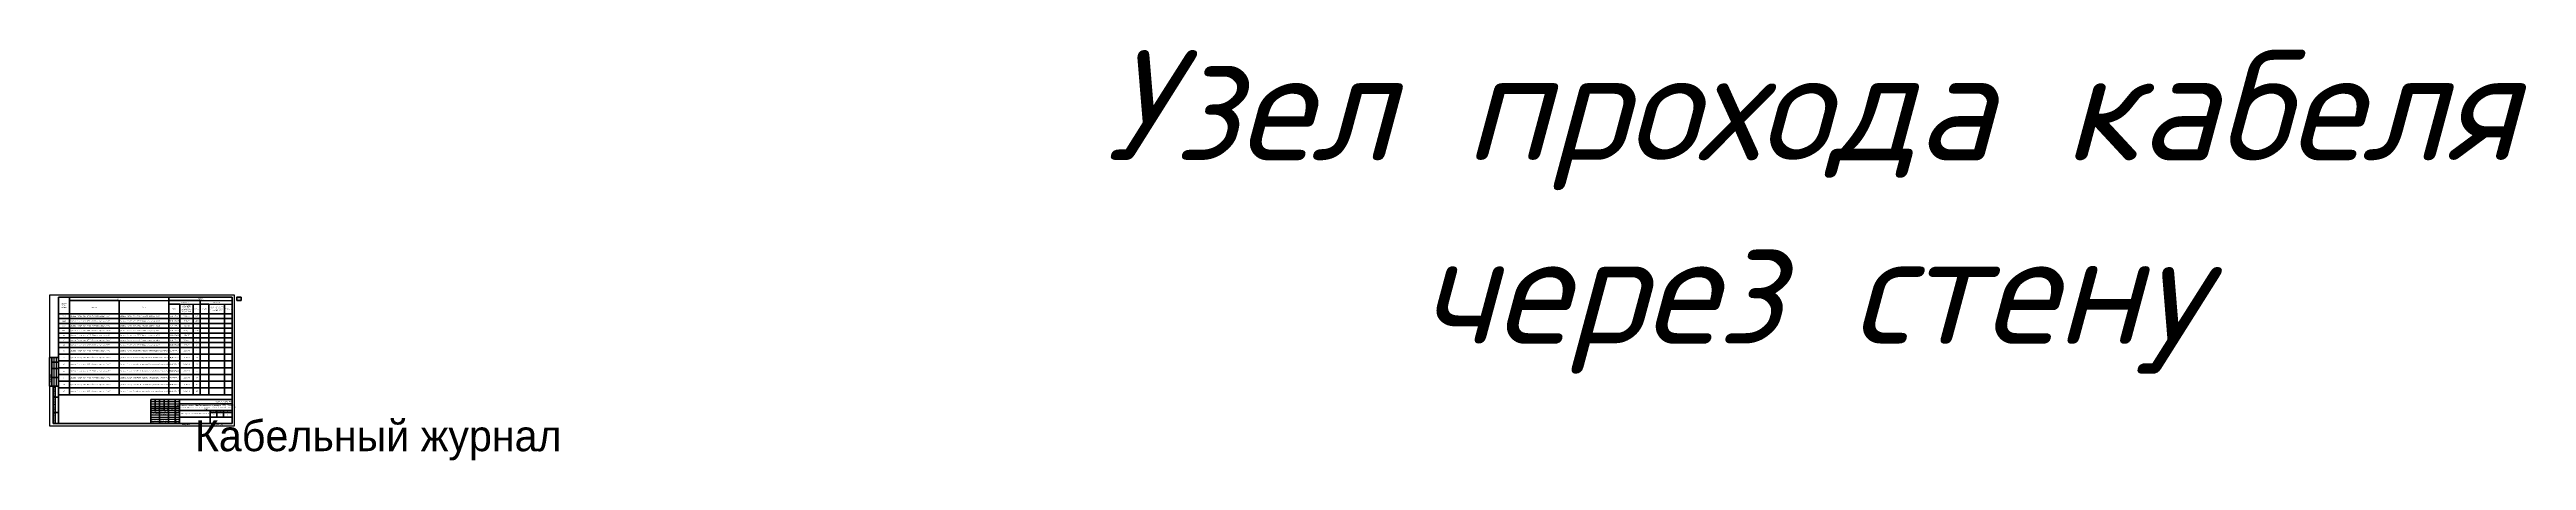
# Paper-space layout '16 Типовые эскизы размещения и монтажа оборудования' of a CAD drawing. Extents: x 0 to 5624, y -79 to 855.
# The model-space entities are those that its viewports show. They can reach past a viewport. Long polylines and large blocks are cut down to what shows.
import ezdxf
from ezdxf import colors
from ezdxf.entities.mleader import LeaderData, LeaderLine
from ezdxf.enums import TextEntityAlignment as Align
from ezdxf.math import Vec2, Vec3

# ---------------------------------------------------------------- set-up
doc = ezdxf.new("R2018")
doc.units = 0
doc.header["$LTSCALE"] = 100
doc.layers.get('Defpoints').update_dxf_attribs({"color": 42})
doc.layers.add('1', color=7, linetype='Continuous')
doc.styles.add('ISOCPEUR', font='isocpeui.ttf', dxfattribs={"height": 250})
doc.styles.get("Standard").update_dxf_attribs({"font": 'arial.ttf'})

# ---------------------------------------------------------------- blocks, each defined once
blk = doc.blocks.new('*U72')
at = {"linetype": 'Continuous', "lineweight": 25}
for p, q in [((420, 297), (0, 297)), ((0, 297), (0, 0)), ((420, 0), (420, 297)), ((10, 155), (10, 90)), ((15, 155), (15, 90)), ((0, 0), (420, 0)), ((230, 55), (295, 55)), ((230, 50), (295, 50)), ((230, 45), (295, 45)), ((230, 30), (295, 30)), ((230, 25), (295, 25)), ((230, 20), (295, 20)), ((230, 15), (295, 15)), ((230, 10), (295, 10))]:
    blk.add_line(p, q, dxfattribs=at)
at = {"linetype": 'Continuous', "lineweight": 60}
for p, q in [((415, 292), (20, 292)), ((20, 292), (20, 5)), ((415, 5), (415, 292)), ((20, 155), (0, 155)), ((0, 155), (0, 90)), ((5, 155), (5, 90)), ((20, 145), (5, 145)), ((20, 130), (5, 130)), ((20, 90), (0, 90)), ((20, 110), (5, 110)), ((8, 90), (8, 5)), ((8, 65), (20, 65)), ((13, 90), (13, 5)), ((230, 60), (415, 60)), ((230, 5), (230, 60)), ((240, 60), (240, 35)), ((250, 60), (250, 5)), ((260, 60), (260, 35)), ((270, 60), (270, 5)), ((285, 60), (285, 5)), ((295, 5), (295, 60)), ((415, 5), (415, 60)), ((8, 30), (20, 30)), ((8, 5), (20, 5)), ((20, 5), (415, 5)), ((230, 40), (295, 40)), ((230, 35), (415, 35)), ((295, 50), (415, 50)), ((295, 20), (415, 20)), ((365, 35), (365, 5)), ((365, 30), (415, 30)), ((380, 35), (380, 20)), ((395, 35), (395, 20))]:
    blk.add_line(p, q, dxfattribs=at)
at = {"linetype": 'Continuous', "lineweight": 40}
blk.add_line((365, 5), (365, 35), dxfattribs=at)
at = {"lineweight": 60}
blk.add_lwpolyline([(425, 285), (435, 285), (435, 292), (425, 292)], close=True, dxfattribs=at)
at = {"linetype": 'Continuous', "char_height": 2.5, "attachment_point": 5, "rotation": 90, "style": 'ISOCPEUR'}
for s, insert, width in [('Согласовано', (2.5, 107.5), 35), ('Подп. и дата', (10.5, 47.5), 35), ('Взам. инв. №', (10.5, 77.5), 25), ('Инв. № подл.', (10.5, 17.5), 25)]:
    blk.add_mtext(s, dxfattribs=dict(at, insert=insert, width=width))
at = {"linetype": 'Continuous', "char_height": 2.5, "style": 'ISOCPEUR'}
for s, insert, width, attachment_point in [('16-25//Г-Р-СОТС', (405, 55), 110, 6), ('Разраб.', (231, 32.5), 19, 4), ('Проверил', (231, 27.5), 19, 4), ('Н. контр.', (231, 12.5), 19, 4), ('ГИП', (231, 7.5), 19, 4), ('Сошников', (251, 32.5), 19, 4), ('Поляков', (251, 27.5), 19, 4), ('Воробьев', (251, 12.5), 19, 4), ('Мурашов', (251, 7.5), 19, 4), ('06.26', (286.3, 32.5), 10, 4), ('06.26', (286.3, 27.5), 10, 4), ('06.26', (286.3, 12.5), 10, 4), ('06.26', (286.3, 7.4), 10, 4), ('Капитальный ремонт общеобразовательного учреждения (ГБОУ "Школа № 429"), расположенного по адресу: г. Москва, 5-ая ул. Соколиной горы д.14 1 этап', (355, 42.5), 120, 5), ('Копировал', (309.5, 2.5), 25, 5), ('Р', (372.5, 25), 15, 5), ('Формат', (380.5, 2.5), 16, 5)]:
    blk.add_mtext(s, dxfattribs=dict(at, insert=insert, width=width, attachment_point=attachment_point))
at = {"char_height": 2.5, "attachment_point": 5, "style": 'ISOCPEUR'}
for s, insert, width in [('Изм.', (235, 37.5), 10), ('Кол.уч', (245, 37.5), 10), ('Лист', (255, 37.5), 10), ('№док', (265, 37.5), 10), ('Подп.', (277.5, 37.5), 15), ('Дата', (290, 37.5), 10), ('Стадия', (372.5, 32.5), 15), ('Лист', (387.5, 32.5), 15), ('Листов', (405, 32.5), 20)]:
    blk.add_mtext(s, dxfattribs=dict(at, insert=insert, width=width))
at = {"linetype": 'Continuous', "insert": (330, 27.5), "char_height": 2.5, "width": 70, "attachment_point": 5, "line_spacing_factor": 0.8, "style": 'ISOCPEUR'}
blk.add_mtext('Система охранной тревожной сигнализации', dxfattribs=at)
at = {"style": 'ISOCPEUR'}
for tag, p in [('Сквозная_нумерация', (430, 288.5)), ('Форма3_номер_листа', (387.5, 25)), ('Форма3_количество_листов', (405, 25))]:
    blk.add_attdef(tag, text='', height=2.5, dxfattribs=at).set_placement(p, align=Align.MIDDLE_CENTER)
blk.add_attdef('Форма3_дополнительный_шифр', text='', height=2.5, dxfattribs=at).set_placement((405, 55), align=Align.MIDDLE_LEFT)
at = {"lineweight": 30, "flags": 104}
blk.add_attdef('Форма3_наименование_чертежа', text='', height=2.5, dxfattribs=at).set_placement((330, 12.5), align=Align.MIDDLE_CENTER)
at = {"style": 'ISOCPEUR', "flags": 8}
blk.add_attdef('Формат', (388.5, 1.5), '', height=2.5, dxfattribs=at)
blk = doc.blocks.new('_Oblique')
at = {"color": 0, "linetype": 'ByBlock', "lineweight": -2}
blk.add_line((-0.5, -0.5), (0.5, 0.5), dxfattribs=at)
blk = doc.blocks.new('*T59')
at = {"color": 0, "linetype": 'ByBlock', "lineweight": 50, "transparency": 16777216}
for p, q in [((0, 0), (39533, 0)), ((0, 0), (0, -43150)), ((2500, 0), (2500, -43150)), ((25100, 0), (25100, -25192)), ((39533, 0), (39533, -43150)), ((0, -3750), (39533, -3750)), ((0, -4842), (39533, -4842)), ((2500, -767), (13800, -767)), ((13800, -767), (13800, -43150)), ((25100, -767), (32200, -767)), ((25100, -1533), (27600, -1533)), ((27600, -1533), (27600, -43150)), ((30600, -1533), (30600, -27817)), ((32200, -767), (32200, -43150)), ((32200, -1533), (34200, -1533)), ((34200, -1533), (34200, -43150)), ((37700, -1533), (37700, -43150)), ((0, -5934), (39533, -5934)), ((0, -7025), (39533, -7025)), ((0, -8117), (39533, -8117)), ((0, -9209), (39533, -9209)), ((0, -10300), (39533, -10300)), ((0, -11392), (39533, -11392)), ((0, -12925), (39533, -12925)), ((0, -14459), (39533, -14459)), ((0, -15992), (39533, -15992)), ((0, -17525), (39533, -17525)), ((0, -19059), (39533, -19059)), ((0, -20592), (39533, -20592)), ((0, -22125), (39533, -22125)), ((0, -23659), (39533, -23659)), ((0, -25192), (39533, -25192)), ((0, -26284), (39533, -26284)), ((0, -27817), (39533, -27817)), ((25100, -26284), (25100, -33950)), ((0, -29350), (39533, -29350)), ((0, -30884), (39533, -30884)), ((0, -32417), (39533, -32417)), ((0, -33950), (25100, -33950)), ((0, -37017), (39533, -37017)), ((0, -38550), (39533, -38550)), ((2500, -35484), (39533, -35484)), ((25100, -35484), (25100, -43150)), ((30600, -33950), (30600, -35484)), ((32200, -33950), (39533, -33950)), ((0, -40084), (39533, -40084)), ((0, -41617), (39533, -41617)), ((0, -43150), (39533, -43150))]:
    blk.add_line(p, q, dxfattribs=at)
at = {"color": 0, "linetype": 'ByBlock', "lineweight": -2, "transparency": 16777216}
for p, q in [((13800, -767), (25100, -767)), ((27600, -1533), (32200, -1533)), ((32200, -767), (39533, -767)), ((34200, -1533), (39533, -1533)), ((25100, -25192), (25100, -26284)), ((30600, -27817), (30600, -33950)), ((0, -35484), (2500, -35484)), ((25100, -33950), (32200, -33950)), ((25100, -33950), (25100, -35484)), ((30600, -35484), (30600, -43150))]:
    blk.add_line(p, q, dxfattribs=at)
at = {"color": 0, "lineweight": 20, "transparency": 16777216, "char_height": 250, "style": 'ISOCPEUR'}
for s, insert, width, attachment_point in [('Марки-\\Pровка \\Pкабеля', (1250, -1875), 2488, 5), ('{\\C256;OШ2}', (1250, -5388), 2100, 5), ('{\\C256;ОШ1}', (1250, -4296), 2100, 5), ('Уровень 1 этаж{\\C256;, пом. №122 (Комната охраны), ARK1}', (2700, -4296), 10900, 4), ('Уровень 1 этаж{\\C256;, пом. №122 (Комната охраны), ARK1}', (2700, -5388), 10900, 4), ('Начало ', (8150, -2259), 10500, 5), ('{\\C256;Трасса}', (13800, -383), 22588, 5), ('Уровень 1 этаж{\\C256;, пом. №122 (Комната охраны), ARK1}', (14000, -4296), 10900, 4), ('Уровень 1 этаж{\\C256;, пом. №122 (Комната охраны), ARK1}', (14000, -5388), 10900, 4), ('Конец', (19450, -2259), 11288, 5), ('{\\fISOCPEUR|b0|i0|c204|p34;\\Q10;\\W0.8;КПВЭВнг(А)-LSLTx}', (26350, -4296), 2100, 5), ('{\\fISOCPEUR|b0|i0|c204|p34;\\Q10;\\W0.8;КПВЭВнг(А)-LSLTx}', (26350, -5388), 2100, 5), ('Марка', (26350, -2642), 2488, 5), ('по проекту', (28650, -1150), 7088, 5), ('Количество кабелей и сечение жил, напряжение', (29100, -2642), 2988, 5), ('1x2х0,75', (29100, -4296), 2600, 5), ('1x2х0,75', (29100, -5388), 2600, 5), ('Длина, м', (31400, -2642), 1588, 5), ('1250', (31400, -5388), 1200, 5), ('520', (31400, -4296), 1200, 5), ('Кабель', (32316, -383), 14420.83, 5), ('Марка', (33200, -2642), 1988, 5), ('Количество кабелей и сечение жил, напряжение', (35950, -2642), 3488, 5), ('проложен', (35866, -1150), 7320.83, 5), ('Длина, м', (38616, -2642), 1820.83, 5), ('{\\C256;OШ4}', (1250, -7571), 2100, 5), ('{\\C256;OШ3}', (1250, -6480), 2100, 5), ('R3', (1250, -10846), 2100, 5), ('R2', (1250, -9755), 2100, 5), ('R1', (1250, -8663), 2100, 5), ('Уровень 1 этаж{\\C256;, пом. №122 (Комната охраны), ARK2}', (2700, -6480), 10900, 4), ('Уровень 1 этаж{\\C256;, пом. №122 (Комната охраны), ARK2}', (2700, -7571), 10900, 4), ('Уровень 1 этаж{\\C256;, пом. №122 (Комната охраны), ARK1}', (2700, -8663), 10900, 4), ('Уровень 1 этаж{\\C256;, пом. №122 (Комната охраны), ARK2}', (2700, -9755), 10900, 4), ('Уровень 1 этаж{\\C256;, пом. №122 (Комната охраны), БИУ1}', (2700, -10846), 10900, 4), ('Уровень 1 этаж{\\C256;, пом. №122 (Комната охраны), ARK2}', (14000, -6480), 10900, 4), ('Уровень 1 этаж{\\C256;, пом. №122 (Комната охраны), ARK2}', (14000, -7571), 10900, 4), ('Уровень 1 этаж{\\C256;, пом. №122 (Комната охраны), ARK1}', (14000, -8663), 10900, 4), ('Уровень 1 этаж{\\C256;, пом. №122 (Комната охраны), БИУ1}', (14000, -9755), 10900, 4), ('Уровень 1 этаж{\\C256;, пом. №122 (Комната охраны), БИУ2}', (14000, -10846), 10900, 4), ('{\\fISOCPEUR|b0|i0|c204|p34;\\Q10;\\W0.8;КПВЭВнг(А)-LSLTx}', (26350, -6480), 2100, 5), ('{\\fISOCPEUR|b0|i0|c204|p34;\\Q10;\\W0.8;КПВЭВнг(А)-LSLTx}', (26350, -7571), 2100, 5), ('{\\fISOCPEUR|b0|i0|c204|p34;\\Q10;\\W0.8;КПВЭВнг(А)-LSLTx}', (26350, -8663), 2100, 5), ('{\\fISOCPEUR|b0|i0|c204|p34;\\Q10;\\W0.8;КПВЭВнг(А)-LSLTx}', (26350, -9755), 2100, 5), ('{\\fISOCPEUR|b0|i0|c204|p34;\\Q10;\\W0.8;КПВЭВнг(А)-LSLTx}', (26350, -10846), 2100, 5), ('1x2х0,75', (29100, -6480), 2600, 5), ('1x2х0,75', (29100, -7571), 2600, 5), ('1x2х0,75', (29100, -8663), 2600, 5), ('1x2х0,75', (29100, -9755), 2600, 5), ('1x2х0,75', (29100, -10846), 2600, 5), ('550', (31400, -6480), 1200, 5), ('1100', (31400, -7571), 1200, 5), ('5', (31400, -8663), 1200, 5), ('5', (31400, -9755), 1200, 5), ('5', (31400, -10846), 1200, 5), ('К4', (1250, -16759), 2100, 5), ('К3', (1250, -15225), 2100, 5), ('К2', (1250, -13692), 2100, 5), ('К1', (1250, -12159), 2100, 5), ('Уровень 1 этаж{\\C256;, пом. №122 (Комната охраны), ARK3}', (2700, -12159), 10900, 4), ('Уровень 1 этаж{\\C256;, пом. №122 (Комната охраны), ARK3}', (2700, -13692), 10900, 4), ('Уровень 1 этаж{\\C256;, пом. №122 (Комната охраны), ARK3}', (2700, -15225), 10900, 4), ('Уровень 1 этаж{\\C256;, пом. №122 (Комната охраны), ARK3}', (2700, -16759), 10900, 4), ('Уровень 1 этаж{\\C256;, }Устройство охранной беспроводной сигнализации, Т1', (14000, -12159), 10900, 4), ('Уровень 1 этаж{\\C256;, }Устройство охранной беспроводной сигнализации, Т2', (14000, -13692), 10900, 4), ('Уровень 2 этаж{\\C256;, }Устройство охранной беспроводной сигнализации, Т3', (14000, -15225), 10900, 4), ('Уровень 2 этаж{\\C256;, }Устройство охранной беспроводной сигнализации, Т4', (14000, -16759), 10900, 4), ('{\\fISOCPEUR|b0|i0|c204|p34;\\Q10;\\W0.8;КПВЭВнг(А)-LSLTx}', (26350, -12159), 2100, 5), ('{\\fISOCPEUR|b0|i0|c204|p34;\\Q10;\\W0.8;КПВЭВнг(А)-LSLTx}', (26350, -13692), 2100, 5), ('{\\fISOCPEUR|b0|i0|c204|p34;\\Q10;\\W0.8;КПВЭВнг(А)-LSLTx}', (26350, -15225), 2100, 5), ('{\\fISOCPEUR|b0|i0|c204|p34;\\Q10;\\W0.8;КПВЭВнг(А)-LSLTx}', (26350, -16759), 2100, 5), ('2x2х0,75', (29100, -12159), 2600, 5), ('2x2х0,75', (29100, -13692), 2600, 5), ('2x2х0,75', (29100, -15225), 2600, 5), ('2x2х0,75', (29100, -16759), 2600, 5), ('45', (31400, -16759), 1200, 5), ('40', (31400, -15225), 1200, 5), ('70', (31400, -13692), 1200, 5), ('15', (31400, -12159), 1200, 5), ('К5', (1250, -18292), 2100, 5), ('К6', (1250, -19825), 2100, 5), ('К7', (1250, -21359), 2100, 5), ('Уровень 1 этаж{\\C256;, пом. №122 (Комната охраны), ARK3}', (2700, -18292), 10900, 4), ('Уровень 1 этаж{\\C256;, пом. №122 (Комната охраны), ARK3}', (2700, -19825), 10900, 4), ('Уровень 1 этаж{\\C256;, пом. №122 (Комната охраны), ARK3}', (2700, -21359), 10900, 4), ('Уровень 3 этаж{\\C256;, }Устройство охранной беспроводной сигнализации, Т5', (14000, -18292), 10900, 4), ('Уровень 3 этаж{\\C256;, }Устройство охранной беспроводной сигнализации, Т6', (14000, -19825), 10900, 4), ('Уровень 4 этаж{\\C256;, }Устройство охранной беспроводной сигнализации, Т7', (14000, -21359), 10900, 4), ('{\\fISOCPEUR|b0|i0|c204|p34;\\Q10;\\W0.8;КПВЭВнг(А)-LSLTx}', (26350, -18292), 2100, 5), ('{\\fISOCPEUR|b0|i0|c204|p34;\\Q10;\\W0.8;КПВЭВнг(А)-LSLTx}', (26350, -19825), 2100, 5), ('{\\fISOCPEUR|b0|i0|c204|p34;\\Q10;\\W0.8;КПВЭВнг(А)-LSLTx}', (26350, -21359), 2100, 5), ('2x2х0,75', (29100, -18292), 2600, 5), ('2x2х0,75', (29100, -19825), 2600, 5), ('2x2х0,75', (29100, -21359), 2600, 5), ('55', (31400, -19825), 1200, 5), ('50', (31400, -18292), 1200, 5), ('65', (31400, -21359), 1200, 5), ('К10', (1250, -25738), 2100, 5), ('К11', (1250, -27050), 2100, 5), ('К8', (1250, -22892), 2100, 5), ('К9', (1250, -24425), 2100, 5), ('Уровень 1 этаж{\\C256;, пом. №122 (Комната охраны), ARK3}', (2700, -22892), 10900, 4), ('Уровень 1 этаж{\\C256;, пом. №122 (Комната охраны), ARK3}', (2700, -24425), 10900, 4), ('Уровень 1 этаж{\\C256;, пом. №122 (Комната охраны), ARK3}', (2700, -25738), 10900, 4), ('Уровень 1 этаж{\\C256;, пом. №122 (Комната охраны), ARK3}', (2700, -27050), 10900, 4), ('Уровень 1 этаж{\\C256;, }Устройство охранной беспроводной сигнализации, Т1', (14000, -22892), 10900, 4), ('Уровень 1 этаж{\\C256;, пом. №122 (Комната охраны), Кн}', (14000, -24425), 10900, 4), ('Уровень 1 этаж{\\C256;, пом. №122 (Комната охраны), ТК}', (14000, -25738), 10900, 4), ('Уровень 1 этаж{\\C256;, пом. №104 (Комната охраны), Маршрутитзатор}', (14000, -27050), 10900, 4), ('{\\fISOCPEUR|b0|i0|c204|p34;\\Q10;\\W0.8;КПВЭВнг(А)-LSLTx}', (26350, -24425), 2100, 5), ('{\\fISOCPEUR|b0|i0|c204|p34;\\Q10;\\W0.8;КПВЭВнг(А)-LSLTx}', (26350, -25738), 2100, 5), ('{\\fISOCPEUR|b0|i0|c204|p34;\\Q10;\\W0.8;\\C256;U/UTP cat5е 4x2x0,52 нг(А)-LSLTx}', (26350, -27050), 2100, 5), ('{\\fISOCPEUR|b0|i0|c204|p34;\\Q10;\\W0.8;Паракс РК  }', (26350, -22892), 2100, 5), ('2x2х0,75', (29100, -24425), 2600, 5), ('2x2х0,75', (29100, -25738), 2600, 5), ('{\\fISOCPEUR|b0|i0|c204|p34;\\Q10;\\W0.8;\\C256;4x2x0,52}', (29100, -27050), 2600, 5), ('{\\fISOCPEUR|b0|i0|c204|p34;\\Q10;\\W0.8;50-3-18}', (29100, -22892), 2600, 5), ('50', (31400, -27050), 1200, 5), ('10', (31400, -22892), 1200, 5), ('10', (31400, -24425), 1200, 5), ('10', (31400, -25738), 1200, 5), ('C10-11', (1250, -33184), 2100, 5), ('C4-6', (1250, -30117), 2100, 5), ('C7-9', (1250, -31650), 2100, 5), ('C1-3', (1250, -28584), 2100, 5), ('Уровень 1 этаж{\\C256;, Адресная метка, А1-3}', (2700, -28584), 10900, 4), ('Уровень 2 этаж{\\C256;, Адресная метка, А4-6}', (2700, -30117), 10900, 4), ('Уровень 3 этаж{\\C256;, Адресная метка, А7-9}', (2700, -31650), 10900, 4), ('Уровень 4 этаж{\\C256;, Адресная метка, А10-11}', (2700, -33184), 10900, 4), ('Уровень 1 этаж{\\C256;, Тревожная кнопка, ТК1-3}', (14000, -28584), 10900, 4), ('Уровень 2 этаж{\\C256;, Тревожная кнопка, ТК4-6}', (14000, -30117), 10900, 4), ('Уровень 3 этаж{\\C256;, Тревожная кнопка, ТК7-9}', (14000, -31650), 10900, 4), ('Уровень 4 этаж{\\C256;, Тревожная кнопка, ТК10-11}', (14000, -33184), 10900, 4), ('{\\fISOCPEUR|b0|i0|c204|p34;\\Q10;\\W0.8;КПВЭВнг(А)-LSLTx}', (26350, -28584), 2100, 5), ('{\\fISOCPEUR|b0|i0|c204|p34;\\Q10;\\W0.8;КПВЭВнг(А)-LSLTx}', (26350, -30117), 2100, 5), ('{\\fISOCPEUR|b0|i0|c204|p34;\\Q10;\\W0.8;КПВЭВнг(А)-LSLTx}', (26350, -31650), 2100, 5), ('{\\fISOCPEUR|b0|i0|c204|p34;\\Q10;\\W0.8;КПВЭВнг(А)-LSLTx}', (26350, -33184), 2100, 5), ('1x2х0,75', (29100, -28584), 2600, 5), ('1x2х0,75', (29100, -30117), 2600, 5), ('1x2х0,75', (29100, -31650), 2600, 5), ('1x2х0,75', (29100, -33184), 2600, 5), ('15', (31400, -28584), 1200, 5), ('15', (31400, -30117), 1200, 5), ('15', (31400, -31650), 1200, 5), ('10', (31400, -33184), 1200, 5), ('C12', (1250, -34717), 2100, 5), ('Р3', (1250, -39317), 2100, 5), ('Р2', (1250, -37784), 2100, 5), ('Р1', (1250, -36250), 2100, 5), ('Уровень 1 этаж{\\C256;, пом. №122 (Комната охраны), ARK2}', (2700, -34717), 10900, 4), ('Уровень 1 этаж{\\C256;, пом. №104 (Комната охраны), U1}', (2700, -36250), 10900, 4), ('Уровень 1 этаж{\\C256;, пом. №104 (Комната охраны), U1}', (2700, -37784), 10900, 4), ('Уровень 1 этаж{\\C256;, пом. №104 (Комната охраны), U1}', (2700, -39317), 10900, 4), ('Уровень 1 этаж{\\C256;, пом. №124 (Помещение связи), патч-панель }', (14000, -34717), 10900, 4), ('Уровень 1 этаж{\\C256;, пом. №104 (Комната охраны), Кн}', (14000, -36250), 10900, 4), ('Уровень 1 этаж{\\C256;, пом. №104 (Комната охраны), Кн}', (14000, -37784), 10900, 4), ('Уровень 1 этаж{\\C256;, пом. №104 (Комната охраны), Кн}', (14000, -39317), 10900, 4), ('{\\fISOCPEUR|b0|i0|c204|p34;\\Q10;\\W0.8;КПВЭВнг(А)-LSLTx}', (26350, -36250), 2100, 5), ('{\\fISOCPEUR|b0|i0|c204|p34;\\Q10;\\W0.8;КПВЭВнг(А)-LSLTx}', (26350, -37784), 2100, 5), ('{\\fISOCPEUR|b0|i0|c204|p34;\\Q10;\\W0.8;КПВЭВнг(А)-LSLTx}', (26350, -39317), 2100, 5), ('{\\fISOCPEUR|b0|i0|c204|p34;\\Q10;\\W0.8;\\C256;U/UTP cat5е 4x2x0,52 нг(А)-LSLTx}', (26350, -34717), 2100, 5), ('{\\fISOCPEUR|b0|i0|c204|p34;\\Q10;\\W0.8;\\C256;4x2x0,52}', (29100, -34717), 2600, 5), ('1x2х1,5', (29100, -36250), 2600, 5), ('1x2х1,5', (29100, -37784), 2600, 5), ('1x2х1,5', (29100, -39317), 2600, 5), ('20', (31400, -34717), 1200, 5), ('2', (31400, -36250), 1200, 5), ('2', (31400, -37784), 1200, 5), ('2', (31400, -39317), 1200, 5), ('Р4', (1250, -40850), 2100, 5), ('Р5', (1250, -42384), 2100, 5), ('Уровень 1 этаж{\\C256;, пом. №104 (Комната охраны), U1}', (2700, -40850), 10900, 4), ('Уровень 1 этаж{\\C256;, пом. №104 (Комната охраны), U1}', (2700, -42384), 10900, 4), ('Уровень 1 этаж{\\C256;, пом. №104 (Комната охраны), Кн}', (14000, -40850), 10900, 4), ('Уровень 1 этаж{\\C256;, пом. №104 (Комната охраны), ТК}', (14000, -42384), 10900, 4), ('{\\fISOCPEUR|b0|i0|c204|p34;\\Q10;\\W0.8;КПВЭВнг(А)-LSLTx}', (26350, -40850), 2100, 5), ('{\\fISOCPEUR|b0|i0|c204|p34;\\Q10;\\W0.8;КПВЭВнг(А)-LSLTx}', (26350, -42384), 2100, 5), ('1x2х1,5', (29100, -40850), 2600, 5), ('1x2х1,5', (29100, -42384), 2600, 5), ('2', (31400, -40850), 1200, 5), ('2', (31400, -42384), 1200, 5)]:
    blk.add_mtext(s, dxfattribs=dict(at, insert=insert, width=width, attachment_point=attachment_point))

msp = doc.modelspace()

# ---------------------------------------------------------------- block references
msp.add_blockref('*T59', (248722, 39093))

# ---------------------------------------------------------------- leaders
at = {"color": 0}
ml = msp.add_multileader_mtext('Standard', dxfattribs=at)
ml.set_content('Соединение по радиосигналу', color=7, style='ISOCPEUR')
ml.set_leader_properties(color=256)
ml.set_arrow_properties(name='OBLIQUE')
ml.build(insert=Vec2(0, 0))
ml.multileader.update_dxf_attribs({"has_dogleg": 0, "text_left_attachment_type": 6, "text_right_attachment_type": 6, "dogleg_length": 0.5, "arrow_head_size": 100, "scale": 100})
ctx = ml.context
ctx.base_point, ctx.scale, ctx.char_height, ctx.arrow_head_size, ctx.landing_gap_size, ctx.plane_origin = Vec3(167921, 25028), 100, 200, 100, 0, Vec3(175073, 26969)
ctx.left_attachment, ctx.right_attachment = 6, 6
notes = []
notes.append((ctx, [(0, (1, 1, 0), (167871, 25028), (1, 0), 50, [(0, [(167168, 24443)], 0, [])])]))
ctx.mtext.insert, ctx.mtext.width, ctx.mtext.defined_height, ctx.mtext.flow_direction = Vec3(167921, 25288), 5754.24, 140, 5
ml = msp.add_multileader_mtext('Standard', dxfattribs=at)
ml.set_content('K11', color=7, style='ISOCPEUR')
ml.set_leader_properties(color=256)
ml.set_arrow_properties(name='OBLIQUE')
ml.build(insert=Vec2(0, 0))
ml.multileader.update_dxf_attribs({"has_dogleg": 0, "text_left_attachment_type": 6, "text_right_attachment_type": 6, "dogleg_length": 0.5, "arrow_head_size": 100, "scale": 100})
ctx = ml.context
ctx.base_point, ctx.scale, ctx.char_height, ctx.arrow_head_size, ctx.landing_gap_size, ctx.plane_origin = Vec3(163001, 17753), 100, 200, 100, 0, Vec3(164718, 19079)
ctx.left_attachment, ctx.right_attachment = 6, 6
notes.append((ctx, [(0, (1, 1, 0), (162951, 17753), (1, 0), 50, [(0, [(162247, 18532)], 0, [])])]))
ctx.mtext.insert, ctx.mtext.width, ctx.mtext.flow_direction = Vec3(163001, 17993), 2388.1, 5
ml = msp.add_multileader_mtext('Standard', dxfattribs=at)
ml.set_content('{\\fISOCPEUR|b0|i1|c204|p34;P5}', color=7, style='ISOCPEUR')
ml.set_leader_properties(color=256)
ml.set_arrow_properties(name='OBLIQUE')
ml.build(insert=Vec2(0, 0))
ml.multileader.update_dxf_attribs({"has_dogleg": 0, "text_left_attachment_type": 6, "text_right_attachment_type": 6, "dogleg_length": 0.5, "arrow_head_size": 100, "scale": 100})
ctx = ml.context
ctx.base_point, ctx.scale, ctx.char_height, ctx.arrow_head_size, ctx.landing_gap_size, ctx.plane_origin = Vec3(167688, 17393), 100, 200, 100, 0, Vec3(177840, 17506)
ctx.left_attachment, ctx.right_attachment = 6, 6
notes.append((ctx, [(1, (1, 1, 0), (167638, 17393), (1, 0), 50, [(0, [(167499, 18232)], 0, [])])]))
ctx.mtext.insert, ctx.mtext.width, ctx.mtext.flow_direction = Vec3(167688, 17633), 79736.13, 5
ml = msp.add_multileader_mtext('Standard', dxfattribs=at)
ml.set_content('7 кабеля ', color=7, style='ISOCPEUR')
ml.set_leader_properties(color=256)
ml.set_arrow_properties(name='OBLIQUE')
ml.build(insert=Vec2(0, 0))
ml.multileader.update_dxf_attribs({"has_dogleg": 0, "text_left_attachment_type": 6, "text_right_attachment_type": 6, "dogleg_length": 0.5, "arrow_head_size": 100, "scale": 100})
ctx = ml.context
ctx.base_point, ctx.scale, ctx.char_height, ctx.arrow_head_size, ctx.landing_gap_size, ctx.plane_origin = Vec3(169004, 19138), 100, 200, 100, 0, Vec3(170721, 20465)
ctx.left_attachment, ctx.right_attachment = 6, 6
notes.append((ctx, [(0, (1, 1, 0), (168954, 19138), (1, 0), 50, [(0, [(168599, 19513)], 0, [])])]))
ctx.mtext.insert, ctx.mtext.width, ctx.mtext.flow_direction = Vec3(169004, 19378), 2388.1, 5
ml = msp.add_multileader_mtext('Standard', dxfattribs=at)
ml.set_content('{\\fISOCPEUR|b0|i1|c204|p34;P6}', color=7, style='ISOCPEUR')
ml.set_leader_properties(color=256)
ml.set_arrow_properties(name='OBLIQUE')
ml.build(insert=Vec2(0, 0))
ml.multileader.update_dxf_attribs({"has_dogleg": 0, "text_left_attachment_type": 6, "text_right_attachment_type": 6, "dogleg_length": 0.5, "arrow_head_size": 100, "scale": 100})
ctx = ml.context
ctx.base_point, ctx.scale, ctx.char_height, ctx.arrow_head_size, ctx.landing_gap_size, ctx.plane_origin = Vec3(168757, 17396), 100, 200, 100, 0, Vec3(178909, 17509)
ctx.left_attachment, ctx.right_attachment = 6, 6
notes.append((ctx, [(1, (1, 1, 0), (168707, 17396), (1, 0), 50, [(0, [(168384, 18229)], 0, [])])]))
ctx.mtext.insert, ctx.mtext.width, ctx.mtext.flow_direction = Vec3(168757, 17636), 79736.13, 5
ml = msp.add_multileader_mtext('Standard', dxfattribs=at)
ml.set_content('K1-K7', color=7, style='ISOCPEUR')
ml.set_leader_properties(color=256)
ml.set_arrow_properties(name='OBLIQUE')
ml.build(insert=Vec2(0, 0))
ml.multileader.update_dxf_attribs({"has_dogleg": 0, "text_left_attachment_type": 6, "text_right_attachment_type": 6, "dogleg_length": 0.5, "arrow_head_size": 100, "scale": 100})
ctx = ml.context
ctx.base_point, ctx.scale, ctx.char_height, ctx.arrow_head_size, ctx.landing_gap_size, ctx.plane_origin = Vec3(170151, 19745), 100, 200, 100, 0, Vec3(171868, 21072)
ctx.left_attachment, ctx.right_attachment = 6, 6
notes.append((ctx, [(0, (1, 1, 0), (170101, 19745), (1, 0), 50, [(0, [(169189, 20018)], 0, [])])]))
ctx.mtext.insert, ctx.mtext.width, ctx.mtext.flow_direction = Vec3(170151, 19985), 2388.1, 5
ml = msp.add_multileader_mtext('Standard', dxfattribs=at)
ml.set_content('K8', color=7, style='ISOCPEUR')
ml.set_leader_properties(color=256)
ml.set_arrow_properties(name='OBLIQUE')
ml.build(insert=Vec2(0, 0))
ml.multileader.update_dxf_attribs({"has_dogleg": 0, "text_left_attachment_type": 6, "text_right_attachment_type": 6, "dogleg_length": 0.5, "arrow_head_size": 100, "scale": 100})
ctx = ml.context
ctx.base_point, ctx.scale, ctx.char_height, ctx.arrow_head_size, ctx.landing_gap_size, ctx.plane_origin = Vec3(170673, 17482), 100, 200, 100, 0, Vec3(172390, 18809)
ctx.left_attachment, ctx.right_attachment = 6, 6
notes.append((ctx, [(0, (1, 1, 0), (170623, 17482), (1, 0), 50, [(0, [(169710, 17833)], 0, [])])]))
ctx.mtext.insert, ctx.mtext.width, ctx.mtext.flow_direction = Vec3(170673, 17722), 2388.1, 5
for ctx, leaders in notes:
    for number, flags, end, landing, length, lines in leaders:
        leader = LeaderData()
        leader.index, (leader.has_last_leader_line, leader.has_dogleg_vector, leader.attachment_direction) = number, flags
        leader.last_leader_point, leader.dogleg_vector, leader.dogleg_length = Vec3(end), Vec3(landing), length
        for number, points, colour, breaks in lines:
            line = LeaderLine()
            line.index, line.vertices, line.color, line.breaks = number, Vec3.list(points), colors.encode_raw_color(colour), breaks
            leader.lines.append(line)
        ctx.leaders.append(leader)

psp = doc.layouts.new('16 Типовые эскизы размещения и монтажа оборудования')

# ---------------------------------------------------------------- block references
ref = psp.add_blockref('*U72', (0, 0))
ref.add_attrib('Формат', 'А3', (388.5, 1.5), dxfattribs={"height": 2.5, "style": 'ISOCPEUR'})
ref.add_attrib('Форма3_номер_листа', '1', dxfattribs={"height": 2.5, "style": 'ISOCPEUR'}).set_placement((387.5, 25), align=Align.MIDDLE_CENTER)
lines = psp.add_mtext('Кабельный журнал', dxfattribs={"insert": (330, 12.5), "char_height": 70, "attachment_point": 1})
ref.add_attrib('Форма3_наименование_чертежа', '', (330, 12.5), dxfattribs={"flags": 104}).embed_mtext(lines)
ref.add_attrib('Сквозная_нумерация', '20', dxfattribs={"height": 2.5, "style": 'ISOCPEUR'}).set_placement((430, 288.5), align=Align.MIDDLE_CENTER)

# ---------------------------------------------------------------- texts
at = {"lineweight": 15, "ltscale": 0.8, "insert": (4000.7, 485.7, -21.7), "char_height": 250, "width": 7869.904, "attachment_point": 5, "style": 'ISOCPEUR'}
psp.add_mtext('Узел прохода кабеля\\Pчерез стену', dxfattribs=at)
at = {"layer": '1', "color": 7, "char_height": 2.5, "width": 171.007, "attachment_point": 1, "style": 'ISOCPEUR'}
for s, insert in [('-КЖ', (405.2, 56.3)), ('2', (403.3, 26.3))]:
    psp.add_mtext(s, dxfattribs=dict(at, insert=insert))

# ---------------------------------------------------------------- viewports
at = {"layer": 'Defpoints', "color": 2}
psp.add_viewport(center=(217.5, 181.2), size=(395, 221.696), view_center_point=(268472.3, 28008.1), view_height=22169.582, dxfattribs=at)

doc.saveas('drawing.dxf')
